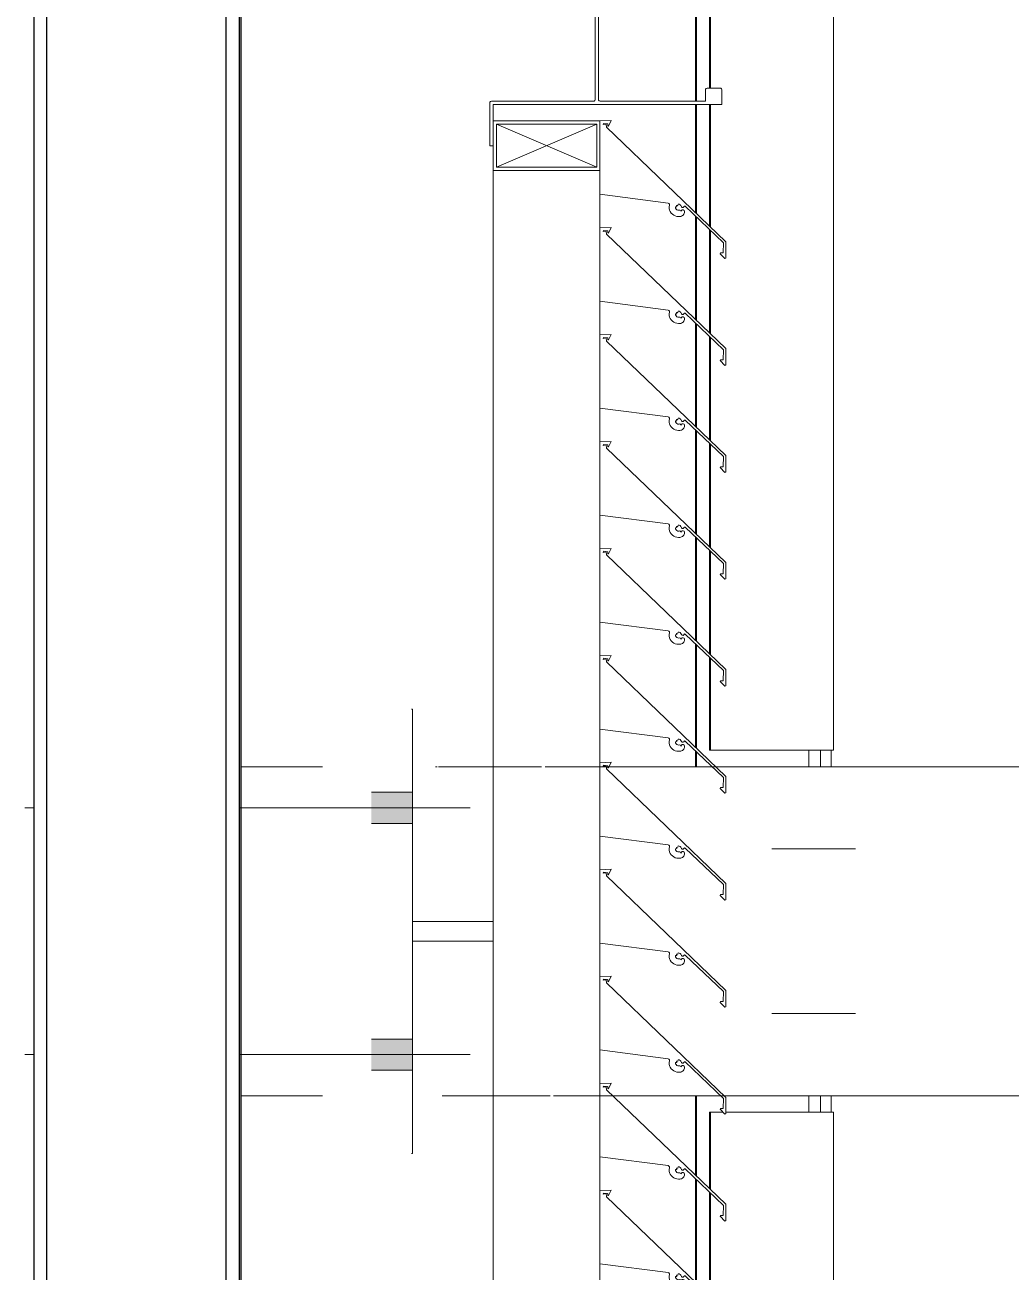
# Model space of a CAD drawing. Header units: millimetres. Extents: x -220592 to 404889, y -217665 to 38245.
# Drawn here: x 36468 to 37068, y -38379 to -37621 of the extents above; entities that cross this region are included whole.
import ezdxf

# ---------------------------------------------------------------- set-up
doc = ezdxf.new("R2010")
doc.units = ezdxf.units.MM
doc.set_wipeout_variables(frame=1)
doc.linetypes.add('XKITLINE00', pattern=[0])
doc.linetypes.add('XKITLINE02', pattern=[4, 2, -2])
for name, color, linetype in [('000 - 0_HIDE_OBJ_FRAMING_DEF_SUB_1', 7, 'Continuous'), ('000 - STRUCTURE_STEEL_FRAMING_SUB_COLOR_1', 7, 'Continuous'), ('000 - STRUCTURE_STEEL_FRAMING_SUB_COLOR_2', 7, 'Continuous'), ('000 - STRUCTURE_STEEL_FRAMING_WIPEOUT_', 7, 'Continuous')]:
    doc.layers.add(name, color=color, linetype=linetype)
doc.layers.add('Bolt', color=7, linetype='Continuous', lineweight=0)
doc.layers.add('Part', color=7, linetype='Continuous', lineweight=0)

# ---------------------------------------------------------------- blocks, each defined once
blk = doc.blocks.new('*A14473')
at = {"layer": 'Part', "color": 7, "linetype": 'XKITLINE00', "lineweight": 0}
for p, q in [((-82.317761, 139.40603), (-82.337761, 139.406027)), ((-82.337761, 139.406027), (-82.337716, 139.146027)), ((-82.317717, 139.15603), (-82.317761, 139.40603)), ((-80.927717, 139.156273), (-82.317717, 139.15603)), ((-80.928462, 139.062446), (-80.927717, 139.156273)), ((-82.337716, 139.146027), (-82.336029, 139.140471)), ((-82.336029, 139.140471), (-82.331541, 139.136789)), ((-82.331541, 139.136789), (-81.707714, 139.136137)), ((-81.707714, 139.136137), (-81.702158, 139.134452)), ((-81.702158, 139.134452), (-81.698474, 139.129965)), ((-81.698474, 139.129965), (-81.697712, 139.126138)), ((-81.697548, 138.186138), (-81.697712, 139.126138)), ((-81.677712, 139.126142), (-81.676028, 139.131698)), ((-81.676786, 138.182315), (-81.677712, 139.126142)), ((-81.676028, 139.131698), (-81.671541, 139.135382)), ((-81.671541, 139.135382), (-81.027714, 139.136255)), ((-81.027714, 139.136255), (-81.027702, 139.066255)), ((-81.027702, 139.066255), (-81.026015, 139.0607)), ((-81.026015, 139.0607), (-81.021527, 139.057018)), ((-81.021527, 139.057018), (-80.9377, 139.056271)), ((-80.9377, 139.056271), (-80.932145, 139.057957)), ((-80.932145, 139.057957), (-80.928462, 139.062446)), ((-81.026798, 138.250082), (-81.027546, 138.176255)), ((-81.023116, 138.254571), (-81.026798, 138.250082)), ((-81.01756, 138.256257), (-81.023116, 138.254571)), ((-80.933733, 138.25551), (-81.01756, 138.256257)), ((-80.929245, 138.251828), (-80.933733, 138.25551)), ((-80.927559, 138.246273), (-80.929245, 138.251828)), ((-80.927543, 138.156273), (-80.927559, 138.246273)), ((-82.336784, 138.169854), (-82.337499, 137.906027)), ((-82.333102, 138.174342), (-82.336784, 138.169854)), ((-82.327546, 138.176028), (-82.333102, 138.174342)), ((-81.70372, 138.176899), (-82.327546, 138.176028)), ((-81.699232, 138.180582), (-81.70372, 138.176899)), ((-81.697548, 138.186138), (-81.699232, 138.180582)), ((-81.673102, 138.177828), (-81.676786, 138.182315)), ((-81.667546, 138.176144), (-81.673102, 138.177828)), ((-81.027546, 138.176255), (-81.667546, 138.176144)), ((-82.317543, 138.15603), (-80.927543, 138.156273)), ((-82.317499, 137.90603), (-82.317543, 138.15603)), ((-82.337499, 137.906027), (-82.317499, 137.90603))]:
    blk.add_line(p, q, dxfattribs=at)
blk = doc.blocks.new('*A14476')
at = {"layer": 'Part', "color": 7, "linetype": 'XKITLINE00', "lineweight": 0}
for p, q in [((-82.318045, 124.556249), (-82.318045, 137.756135)), ((-81.668045, 137.406131), (-81.668045, 137.610427)), ((-81.668045, 136.756131), (-81.668045, 136.960427)), ((-81.668045, 136.106131), (-81.668045, 136.310427)), ((-81.668045, 135.456131), (-81.668045, 135.660427)), ((-81.668045, 134.806131), (-81.668045, 135.010427)), ((-81.668045, 134.156131), (-81.668045, 134.360427)), ((-81.668045, 133.506131), (-81.668045, 133.710427)), ((-81.668045, 132.856131), (-81.668045, 133.060427)), ((-81.668045, 132.206131), (-81.668045, 132.410427)), ((-81.668045, 131.556131), (-81.668045, 131.760427)), ((-81.668045, 130.906131), (-81.668045, 131.110427))]:
    blk.add_line(p, q, dxfattribs=at)
blk = doc.blocks.new('*A14477')
at = {"layer": 'Part', "color": 7, "linetype": 'XKITLINE00', "lineweight": 0}
for p, q in [((-81.087973, 131.649842), (-81.087973, 132.132111)), ((-81.081868, 131.64398), (-81.081868, 132.132111)), ((-80.398146, 132.032111), (-80.398146, 132.132111)), ((-80.32794, 132.032111), (-80.32794, 132.132111)), ((-80.263061, 132.032111), (-80.263061, 132.132111)), ((-81.002505, 131.567777), (-81.002505, 132.032111)), ((-80.9964, 132.032111), (-81.002505, 132.032111)), ((-80.9964, 131.561916), (-80.9964, 132.032111)), ((-80.9964, 132.032111), (-80.91965, 132.032111)), ((-80.903826, 132.032111), (-80.247799, 132.032111)), ((-80.247799, 119.232111), (-80.247799, 132.032111)), ((-81.087973, 130.999842), (-81.087973, 131.628735)), ((-81.081868, 130.99398), (-81.081868, 131.622884)), ((-81.002505, 130.917777), (-81.002505, 131.546823)), ((-80.9964, 130.911916), (-80.9964, 131.540973))]:
    blk.add_line(p, q, dxfattribs=at)
blk = doc.blocks.new('*A14482')
at = {"layer": 'Part', "color": 7, "linetype": 'XKITLINE00', "lineweight": 0}
for p, q in [((-82.807633, 134.482071), (-82.813213, 134.482071)), ((-82.807633, 131.782071), (-82.807633, 134.482071)), ((-82.813213, 131.782071), (-82.807633, 131.782071))]:
    blk.add_line(p, q, dxfattribs=at)
blk = doc.blocks.new('*A14483')
at = {"layer": 'Part', "color": 7, "linetype": 'XKITLINE00', "lineweight": 0}
for p, q in [((-82.807633, 133.192111), (-82.318045, 133.192111)), ((-82.807633, 133.072111), (-82.318045, 133.072111))]:
    blk.add_line(p, q, dxfattribs=at)
blk = doc.blocks.new('*A14484')
at = {"layer": 'Bolt', "color": 7, "linetype": 'XKITLINE02', "lineweight": 0}
for p, q in [((-80.146082, 132.632098), (-80.624399, 132.632098)), ((-80.115732, 132.632098), (-80.594049, 132.632098))]:
    blk.add_line(p, q, dxfattribs=at)
blk = doc.blocks.new('*A14485')
at = {"layer": 'Bolt', "color": 7, "linetype": 'XKITLINE02', "lineweight": 0}
for p, q in [((-80.146082, 133.632111), (-80.624399, 133.632111)), ((-80.115732, 133.632111), (-80.594049, 133.632111))]:
    blk.add_line(p, q, dxfattribs=at)
blk = doc.blocks.new('*A14486')
at = {"layer": 'Bolt'}
for points in [[(-84.9976, 133.7871), (-85.0576, 133.7871), (-85.0576, 133.9771), (-84.9976, 133.9771)], [(-84.9976, 133.7871), (-85.0576, 133.7871), (-85.0576, 133.9771), (-84.9976, 133.9771)], [(-82.8076, 133.7871), (-83.0576, 133.7871), (-83.0576, 133.9771), (-82.8076, 133.9771)], [(-82.8076, 133.7871), (-83.0576, 133.7871), (-83.0576, 133.9771), (-82.8076, 133.9771)], [(-84.9976, 132.2871), (-85.0576, 132.2871), (-85.0576, 132.4771), (-84.9976, 132.4771)], [(-84.9976, 132.2871), (-85.0576, 132.2871), (-85.0576, 132.4771), (-84.9976, 132.4771)], [(-82.8076, 132.2871), (-83.0576, 132.2871), (-83.0576, 132.4771), (-82.8076, 132.4771)], [(-82.8076, 132.2871), (-83.0576, 132.2871), (-83.0576, 132.4771), (-82.8076, 132.4771)]]:
    blk.add_hatch(color=7, dxfattribs=at).paths.add_polyline_path(points, flags=17)
at = {"layer": 'Bolt', "color": 7, "linetype": 'XKITLINE00', "lineweight": 0}
for p, q in [((-85.0576, 133.9771), (-84.9976, 133.9771)), ((-85.0576, 133.9771), (-84.9976, 133.9771)), ((-83.0576, 133.9771), (-82.8076, 133.9771)), ((-83.0576, 133.9771), (-82.8076, 133.9771)), ((-85.1632, 133.8821), (-82.4576, 133.8821)), ((-85.1632, 133.8821), (-82.4576, 133.8821)), ((-85.0576, 133.7871), (-84.9976, 133.7871)), ((-85.0576, 133.7871), (-84.9976, 133.7871)), ((-83.0576, 133.7871), (-82.8076, 133.7871)), ((-83.0576, 133.7871), (-82.8076, 133.7871)), ((-85.0576, 132.4771), (-84.9976, 132.4771)), ((-85.0576, 132.4771), (-84.9976, 132.4771)), ((-83.0576, 132.4771), (-82.8076, 132.4771)), ((-83.0576, 132.4771), (-82.8076, 132.4771)), ((-85.1632, 132.3821), (-82.4576, 132.3821)), ((-85.1632, 132.3821), (-82.4576, 132.3821)), ((-85.0576, 132.2871), (-84.9976, 132.2871)), ((-85.0576, 132.2871), (-84.9976, 132.2871)), ((-83.0576, 132.2871), (-82.8076, 132.2871)), ((-83.0576, 132.2871), (-82.8076, 132.2871))]:
    blk.add_line(p, q, dxfattribs=at)
blk = doc.blocks.new('*A14507')
at = {"layer": 'Part', "color": 7, "linetype": 'XKITLINE00', "lineweight": 0}
for p, q in [((-80.247799, 134.232111), (-80.247799, 147.032111)), ((-81.087973, 138.176245), (-81.087973, 139.136174)), ((-81.081868, 138.176246), (-81.081868, 139.136182)), ((-81.002505, 138.256123), (-81.002505, 139.056848)), ((-80.9964, 138.256069), (-80.9964, 139.056794)), ((-81.087973, 137.499842), (-81.087973, 138.156245)), ((-81.081868, 137.49398), (-81.081868, 138.156246)), ((-81.002505, 137.417777), (-81.002505, 138.15626)), ((-80.9964, 137.411916), (-80.9964, 138.156261)), ((-81.087973, 136.849842), (-81.087973, 137.478735)), ((-81.081868, 136.84398), (-81.081868, 137.472884)), ((-81.002505, 136.767777), (-81.002505, 137.396823)), ((-80.9964, 136.761916), (-80.9964, 137.390973)), ((-81.087973, 136.199842), (-81.087973, 136.828735)), ((-81.081868, 136.19398), (-81.081868, 136.822884)), ((-81.002505, 136.117777), (-81.002505, 136.746823)), ((-80.9964, 136.111916), (-80.9964, 136.740973)), ((-81.087973, 135.549842), (-81.087973, 136.178735)), ((-81.081868, 135.54398), (-81.081868, 136.172884)), ((-81.002505, 135.467777), (-81.002505, 136.096823)), ((-80.9964, 135.461916), (-80.9964, 136.090973)), ((-81.087973, 134.899842), (-81.087973, 135.528735)), ((-81.081868, 134.89398), (-81.081868, 135.522884)), ((-81.002505, 134.817777), (-81.002505, 135.446823)), ((-80.9964, 134.811916), (-80.9964, 135.440973)), ((-81.087973, 134.249842), (-81.087973, 134.878735)), ((-81.081868, 134.24398), (-81.081868, 134.872884)), ((-81.002505, 134.232111), (-81.002505, 134.796823)), ((-80.9964, 134.232111), (-80.9964, 134.790973)), ((-81.087973, 134.132111), (-81.087973, 134.228735)), ((-81.002505, 134.232111), (-80.9964, 134.232111)), ((-80.9964, 134.232111), (-80.247799, 134.232111)), ((-80.398146, 134.132111), (-80.398146, 134.232111)), ((-80.32794, 134.132111), (-80.32794, 134.232111)), ((-80.263061, 134.132111), (-80.263061, 134.232111)), ((-81.081868, 134.132111), (-81.081868, 134.222884))]:
    blk.add_line(p, q, dxfattribs=at)
blk = doc.blocks.new('*A14554')
at = {"layer": 'Part', "color": 7, "linetype": 'XKITLINE00', "lineweight": 0}
for p, q in [((-81.668236, 132.856123), (-81.668243, 132.410453)), ((-81.60055, 132.858745), (-81.668236, 132.856123)), ((-81.648356, 132.834428), (-81.64632, 132.841001)), ((-81.63134, 132.837332), (-81.648356, 132.834428)), ((-81.64632, 132.841001), (-81.621337, 132.837861)), ((-81.628443, 132.818789), (-81.63134, 132.837332)), ((-80.903321, 132.122543), (-81.628443, 132.818789)), ((-81.621337, 132.837861), (-81.621208, 132.82567)), ((-81.621208, 132.82567), (-81.616085, 132.825258)), ((-81.616085, 132.825258), (-81.60055, 132.858745)), ((-81.668243, 132.410453), (-81.254237, 132.357423)), ((-81.254237, 132.357423), (-81.249162, 132.355233)), ((-81.249162, 132.355233), (-81.246025, 132.350681)), ((-81.245786, 132.345159), (-81.247272, 132.335025)), ((-81.247272, 132.335025), (-81.246897, 132.324789)), ((-81.246025, 132.350681), (-81.245786, 132.345159)), ((-81.209279, 132.333625), (-81.201573, 132.334731)), ((-81.20871, 132.327141), (-81.209279, 132.333625)), ((-81.202743, 132.341791), (-81.195578, 132.342735)), ((-81.201573, 132.334731), (-81.202743, 132.341791)), ((-81.195578, 132.342735), (-81.193256, 132.350125)), ((-81.193256, 132.350125), (-81.186584, 132.349703)), ((-81.186584, 132.349703), (-81.180508, 132.346913)), ((-81.180508, 132.346913), (-81.175841, 132.342126)), ((-81.175841, 132.342126), (-81.172727, 132.334553)), ((-81.172727, 132.334553), (-81.168544, 132.330396)), ((-81.168544, 132.330396), (-81.16265, 132.33019)), ((-81.16265, 132.33019), (-81.158186, 132.334044)), ((-81.158186, 132.334044), (-81.154531, 132.338671)), ((-81.154531, 132.338671), (-81.149372, 132.337579)), ((-81.149372, 132.337579), (-80.918356, 132.116176)), ((-81.246897, 132.324789), (-81.244674, 132.31479)), ((-81.244674, 132.31479), (-81.240676, 132.30536)), ((-81.240676, 132.30536), (-81.235036, 132.29681)), ((-81.235036, 132.29681), (-81.22794, 132.289423)), ((-81.22794, 132.289423), (-81.219624, 132.283445)), ((-81.219624, 132.283445), (-81.210361, 132.279072)), ((-81.210361, 132.279072), (-81.20046, 132.276449)), ((-81.205908, 132.321267), (-81.20871, 132.327141)), ((-81.201226, 132.316745), (-81.205908, 132.321267)), ((-81.195258, 132.314147), (-81.201226, 132.316745)), ((-81.20046, 132.276449), (-81.190247, 132.275664)), ((-81.188758, 132.313803), (-81.195258, 132.314147)), ((-81.190247, 132.275664), (-81.183448, 132.275762)), ((-81.18284, 132.314708), (-81.188758, 132.313803)), ((-81.183448, 132.275762), (-81.17772, 132.276398)), ((-81.178029, 132.312301), (-81.18284, 132.314708)), ((-81.175999, 132.30732), (-81.178029, 132.312301)), ((-81.17772, 132.276398), (-81.172219, 132.278117)), ((-81.173057, 132.312792), (-81.175999, 132.30732)), ((-81.1679, 132.31601), (-81.173057, 132.312792)), ((-81.172219, 132.278117), (-81.167149, 132.280857)), ((-81.161823, 132.315998), (-81.1679, 132.31601)), ((-81.167149, 132.280857), (-81.162695, 132.284515)), ((-81.162695, 132.284515), (-81.159024, 132.288958)), ((-81.156679, 132.312761), (-81.161823, 132.315998)), ((-81.159024, 132.288958), (-81.15627, 132.294021)), ((-81.154039, 132.307287), (-81.156679, 132.312761)), ((-81.15627, 132.294021), (-81.154535, 132.299517)), ((-81.154535, 132.299517), (-81.154039, 132.307287)), ((-80.918356, 132.116176), (-80.918699, 132.05483)), ((-80.903874, 132.023392), (-80.903321, 132.122543)), ((-80.936119, 132.054733), (-80.937204, 132.049812)), ((-80.937204, 132.049812), (-80.908555, 132.020923)), ((-80.918699, 132.05483), (-80.936119, 132.054733)), ((-80.908555, 132.020923), (-80.903874, 132.023392))]:
    blk.add_line(p, q, dxfattribs=at)
blk = doc.blocks.new('*A14555')
at = {"layer": 'Part', "color": 7, "linetype": 'XKITLINE00', "lineweight": 0}
for p, q in [((-81.668236, 132.206123), (-81.668243, 131.760453)), ((-81.60055, 132.208745), (-81.668236, 132.206123)), ((-81.648356, 132.184428), (-81.64632, 132.191001)), ((-81.63134, 132.187332), (-81.648356, 132.184428)), ((-81.64632, 132.191001), (-81.621337, 132.187861)), ((-81.628443, 132.168789), (-81.63134, 132.187332)), ((-81.621337, 132.187861), (-81.621208, 132.17567)), ((-81.616085, 132.175258), (-81.60055, 132.208745)), ((-80.903321, 131.472543), (-81.628443, 132.168789)), ((-81.621208, 132.17567), (-81.616085, 132.175258)), ((-81.668243, 131.760453), (-81.254237, 131.707423)), ((-81.254237, 131.707423), (-81.249162, 131.705233)), ((-81.249162, 131.705233), (-81.246025, 131.700681)), ((-81.245786, 131.695159), (-81.247272, 131.685025)), ((-81.247272, 131.685025), (-81.246897, 131.674789)), ((-81.246897, 131.674789), (-81.244674, 131.66479)), ((-81.246025, 131.700681), (-81.245786, 131.695159)), ((-81.244674, 131.66479), (-81.240676, 131.65536)), ((-81.240676, 131.65536), (-81.235036, 131.64681)), ((-81.209279, 131.683625), (-81.201573, 131.684731)), ((-81.20871, 131.677141), (-81.209279, 131.683625)), ((-81.205908, 131.671267), (-81.20871, 131.677141)), ((-81.201226, 131.666745), (-81.205908, 131.671267)), ((-81.202743, 131.691791), (-81.195578, 131.692735)), ((-81.201573, 131.684731), (-81.202743, 131.691791)), ((-81.195258, 131.664147), (-81.201226, 131.666745)), ((-81.195578, 131.692735), (-81.193256, 131.700125)), ((-81.188758, 131.663803), (-81.195258, 131.664147)), ((-81.193256, 131.700125), (-81.186584, 131.699703)), ((-81.18284, 131.664708), (-81.188758, 131.663803)), ((-81.186584, 131.699703), (-81.180508, 131.696913)), ((-81.178029, 131.662301), (-81.18284, 131.664708)), ((-81.180508, 131.696913), (-81.175841, 131.692126)), ((-81.175999, 131.65732), (-81.178029, 131.662301)), ((-81.173057, 131.662792), (-81.175999, 131.65732)), ((-81.175841, 131.692126), (-81.172727, 131.684553)), ((-81.1679, 131.66601), (-81.173057, 131.662792)), ((-81.172727, 131.684553), (-81.168544, 131.680396)), ((-81.168544, 131.680396), (-81.16265, 131.68019)), ((-81.161823, 131.665998), (-81.1679, 131.66601)), ((-81.16265, 131.68019), (-81.158186, 131.684044)), ((-81.156679, 131.662761), (-81.161823, 131.665998)), ((-81.158186, 131.684044), (-81.154531, 131.688671)), ((-81.154039, 131.657287), (-81.156679, 131.662761)), ((-81.15627, 131.644021), (-81.154535, 131.649517)), ((-81.154535, 131.649517), (-81.154039, 131.657287)), ((-81.154531, 131.688671), (-81.149372, 131.687579)), ((-81.149372, 131.687579), (-80.918356, 131.466176)), ((-81.235036, 131.64681), (-81.22794, 131.639423)), ((-81.22794, 131.639423), (-81.219624, 131.633445)), ((-81.219624, 131.633445), (-81.210361, 131.629072)), ((-81.210361, 131.629072), (-81.20046, 131.626449)), ((-81.20046, 131.626449), (-81.190247, 131.625664)), ((-81.190247, 131.625664), (-81.183448, 131.625762)), ((-81.183448, 131.625762), (-81.17772, 131.626398)), ((-81.17772, 131.626398), (-81.172219, 131.628117)), ((-81.172219, 131.628117), (-81.167149, 131.630857)), ((-81.167149, 131.630857), (-81.162695, 131.634515)), ((-81.162695, 131.634515), (-81.159024, 131.638958)), ((-81.159024, 131.638958), (-81.15627, 131.644021)), ((-80.918356, 131.466176), (-80.918699, 131.40483)), ((-80.903874, 131.373392), (-80.903321, 131.472543)), ((-80.936119, 131.404733), (-80.937204, 131.399812)), ((-80.937204, 131.399812), (-80.908555, 131.370923)), ((-80.918699, 131.40483), (-80.936119, 131.404733)), ((-80.908555, 131.370923), (-80.903874, 131.373392))]:
    blk.add_line(p, q, dxfattribs=at)
blk = doc.blocks.new('*A14556')
at = {"layer": 'Part', "color": 7, "linetype": 'XKITLINE00', "lineweight": 0}
for p, q in [((-81.668236, 131.556123), (-81.668243, 131.110453)), ((-81.60055, 131.558745), (-81.668236, 131.556123)), ((-81.648356, 131.534428), (-81.64632, 131.541001)), ((-81.63134, 131.537332), (-81.648356, 131.534428)), ((-81.64632, 131.541001), (-81.621337, 131.537861)), ((-81.628443, 131.518789), (-81.63134, 131.537332)), ((-80.903321, 130.822543), (-81.628443, 131.518789)), ((-81.621337, 131.537861), (-81.621208, 131.52567)), ((-81.621208, 131.52567), (-81.616085, 131.525258)), ((-81.616085, 131.525258), (-81.60055, 131.558745)), ((-81.668243, 131.110453), (-81.254237, 131.057423)), ((-81.254237, 131.057423), (-81.249162, 131.055233)), ((-81.249162, 131.055233), (-81.246025, 131.050681)), ((-81.245786, 131.045159), (-81.247272, 131.035025)), ((-81.246025, 131.050681), (-81.245786, 131.045159)), ((-81.202743, 131.041791), (-81.195578, 131.042735)), ((-81.201573, 131.034731), (-81.202743, 131.041791)), ((-81.195578, 131.042735), (-81.193256, 131.050125)), ((-81.193256, 131.050125), (-81.186584, 131.049703)), ((-81.186584, 131.049703), (-81.180508, 131.046913)), ((-81.180508, 131.046913), (-81.175841, 131.042126)), ((-81.175841, 131.042126), (-81.172727, 131.034553)), ((-81.247272, 131.035025), (-81.246897, 131.024789)), ((-81.246897, 131.024789), (-81.244674, 131.01479)), ((-81.244674, 131.01479), (-81.240676, 131.00536)), ((-81.240676, 131.00536), (-81.235036, 130.99681)), ((-81.235036, 130.99681), (-81.22794, 130.989423)), ((-81.22794, 130.989423), (-81.219624, 130.983445)), ((-81.219624, 130.983445), (-81.210361, 130.979072)), ((-81.210361, 130.979072), (-81.20046, 130.976449)), ((-81.209279, 131.033625), (-81.201573, 131.034731)), ((-81.20871, 131.027141), (-81.209279, 131.033625)), ((-81.205908, 131.021267), (-81.20871, 131.027141)), ((-81.201226, 131.016745), (-81.205908, 131.021267)), ((-81.195258, 131.014147), (-81.201226, 131.016745)), ((-81.20046, 130.976449), (-81.190247, 130.975664)), ((-81.188758, 131.013803), (-81.195258, 131.014147)), ((-81.190247, 130.975664), (-81.183448, 130.975762)), ((-81.18284, 131.014708), (-81.188758, 131.013803)), ((-81.183448, 130.975762), (-81.17772, 130.976398)), ((-81.178029, 131.012301), (-81.18284, 131.014708)), ((-81.175999, 131.00732), (-81.178029, 131.012301)), ((-81.17772, 130.976398), (-81.172219, 130.978117)), ((-81.173057, 131.012792), (-81.175999, 131.00732)), ((-81.1679, 131.01601), (-81.173057, 131.012792)), ((-81.172727, 131.034553), (-81.168544, 131.030396)), ((-81.172219, 130.978117), (-81.167149, 130.980857)), ((-81.168544, 131.030396), (-81.16265, 131.03019)), ((-81.161823, 131.015998), (-81.1679, 131.01601)), ((-81.167149, 130.980857), (-81.162695, 130.984515)), ((-81.162695, 130.984515), (-81.159024, 130.988958)), ((-81.16265, 131.03019), (-81.158186, 131.034044)), ((-81.156679, 131.012761), (-81.161823, 131.015998)), ((-81.159024, 130.988958), (-81.15627, 130.994021)), ((-81.158186, 131.034044), (-81.154531, 131.038671)), ((-81.154039, 131.007287), (-81.156679, 131.012761)), ((-81.15627, 130.994021), (-81.154535, 130.999517)), ((-81.154535, 130.999517), (-81.154039, 131.007287)), ((-81.154531, 131.038671), (-81.149372, 131.037579)), ((-81.149372, 131.037579), (-80.918356, 130.816176)), ((-80.918356, 130.816176), (-80.918699, 130.75483)), ((-80.903874, 130.723392), (-80.903321, 130.822543)), ((-80.936119, 130.754733), (-80.937204, 130.749812)), ((-80.937204, 130.749812), (-80.908555, 130.720923)), ((-80.918699, 130.75483), (-80.936119, 130.754733)), ((-80.908555, 130.720923), (-80.903874, 130.723392))]:
    blk.add_line(p, q, dxfattribs=at)
blk = doc.blocks.new('*A14566')
at = {"layer": 'Part', "color": 7, "linetype": 'XKITLINE00', "lineweight": 0}
for p, q in [((-81.668236, 133.506123), (-81.668243, 133.060453)), ((-81.60055, 133.508745), (-81.668236, 133.506123)), ((-81.648356, 133.484428), (-81.64632, 133.491001)), ((-81.63134, 133.487332), (-81.648356, 133.484428)), ((-81.64632, 133.491001), (-81.621337, 133.487861)), ((-81.628443, 133.468789), (-81.63134, 133.487332)), ((-80.903321, 132.772543), (-81.628443, 133.468789)), ((-81.621337, 133.487861), (-81.621208, 133.47567)), ((-81.621208, 133.47567), (-81.616085, 133.475258)), ((-81.616085, 133.475258), (-81.60055, 133.508745)), ((-81.668243, 133.060453), (-81.254237, 133.007423)), ((-81.254237, 133.007423), (-81.249162, 133.005233)), ((-81.249162, 133.005233), (-81.246025, 133.000681)), ((-81.245786, 132.995159), (-81.247272, 132.985025)), ((-81.247272, 132.985025), (-81.246897, 132.974789)), ((-81.246897, 132.974789), (-81.244674, 132.96479)), ((-81.246025, 133.000681), (-81.245786, 132.995159)), ((-81.244674, 132.96479), (-81.240676, 132.95536)), ((-81.240676, 132.95536), (-81.235036, 132.94681)), ((-81.235036, 132.94681), (-81.22794, 132.939423)), ((-81.22794, 132.939423), (-81.219624, 132.933445)), ((-81.209279, 132.983625), (-81.201573, 132.984731)), ((-81.20871, 132.977141), (-81.209279, 132.983625)), ((-81.205908, 132.971267), (-81.20871, 132.977141)), ((-81.201226, 132.966745), (-81.205908, 132.971267)), ((-81.202743, 132.991791), (-81.195578, 132.992735)), ((-81.201573, 132.984731), (-81.202743, 132.991791)), ((-81.195258, 132.964147), (-81.201226, 132.966745)), ((-81.195578, 132.992735), (-81.193256, 133.000125)), ((-81.188758, 132.963803), (-81.195258, 132.964147)), ((-81.193256, 133.000125), (-81.186584, 132.999703)), ((-81.18284, 132.964708), (-81.188758, 132.963803)), ((-81.186584, 132.999703), (-81.180508, 132.996913)), ((-81.178029, 132.962301), (-81.18284, 132.964708)), ((-81.180508, 132.996913), (-81.175841, 132.992126)), ((-81.175999, 132.95732), (-81.178029, 132.962301)), ((-81.173057, 132.962792), (-81.175999, 132.95732)), ((-81.175841, 132.992126), (-81.172727, 132.984553)), ((-81.1679, 132.96601), (-81.173057, 132.962792)), ((-81.172727, 132.984553), (-81.168544, 132.980396)), ((-81.168544, 132.980396), (-81.16265, 132.98019)), ((-81.161823, 132.965998), (-81.1679, 132.96601)), ((-81.162695, 132.934515), (-81.159024, 132.938958)), ((-81.16265, 132.98019), (-81.158186, 132.984044)), ((-81.156679, 132.962761), (-81.161823, 132.965998)), ((-81.159024, 132.938958), (-81.15627, 132.944021)), ((-81.158186, 132.984044), (-81.154531, 132.988671)), ((-81.154039, 132.957287), (-81.156679, 132.962761)), ((-81.15627, 132.944021), (-81.154535, 132.949517)), ((-81.154535, 132.949517), (-81.154039, 132.957287)), ((-81.154531, 132.988671), (-81.149372, 132.987579)), ((-81.149372, 132.987579), (-80.918356, 132.766176)), ((-81.219624, 132.933445), (-81.210361, 132.929072)), ((-81.210361, 132.929072), (-81.20046, 132.926449)), ((-81.20046, 132.926449), (-81.190247, 132.925664)), ((-81.190247, 132.925664), (-81.183448, 132.925762)), ((-81.183448, 132.925762), (-81.17772, 132.926398)), ((-81.17772, 132.926398), (-81.172219, 132.928117)), ((-81.172219, 132.928117), (-81.167149, 132.930857)), ((-81.167149, 132.930857), (-81.162695, 132.934515)), ((-80.918356, 132.766176), (-80.918699, 132.70483)), ((-80.903874, 132.673392), (-80.903321, 132.772543)), ((-80.936119, 132.704733), (-80.937204, 132.699812)), ((-80.937204, 132.699812), (-80.908555, 132.670923)), ((-80.918699, 132.70483), (-80.936119, 132.704733)), ((-80.908555, 132.670923), (-80.903874, 132.673392))]:
    blk.add_line(p, q, dxfattribs=at)
blk = doc.blocks.new('*A14567')
at = {"layer": 'Part', "color": 7, "linetype": 'XKITLINE00', "lineweight": 0}
for p, q in [((-81.668236, 134.156123), (-81.668243, 133.710453)), ((-81.60055, 134.158745), (-81.668236, 134.156123)), ((-81.616085, 134.125258), (-81.60055, 134.158745)), ((-81.648356, 134.134428), (-81.64632, 134.141001)), ((-81.63134, 134.137332), (-81.648356, 134.134428)), ((-81.64632, 134.141001), (-81.621337, 134.137861)), ((-81.628443, 134.118789), (-81.63134, 134.137332)), ((-80.903321, 133.422543), (-81.628443, 134.118789)), ((-81.621337, 134.137861), (-81.621208, 134.12567)), ((-81.621208, 134.12567), (-81.616085, 134.125258)), ((-81.668243, 133.710453), (-81.254237, 133.657423)), ((-81.254237, 133.657423), (-81.249162, 133.655233)), ((-81.249162, 133.655233), (-81.246025, 133.650681)), ((-81.245786, 133.645159), (-81.247272, 133.635025)), ((-81.247272, 133.635025), (-81.246897, 133.624789)), ((-81.246897, 133.624789), (-81.244674, 133.61479)), ((-81.246025, 133.650681), (-81.245786, 133.645159)), ((-81.209279, 133.633625), (-81.201573, 133.634731)), ((-81.20871, 133.627141), (-81.209279, 133.633625)), ((-81.205908, 133.621267), (-81.20871, 133.627141)), ((-81.201226, 133.616745), (-81.205908, 133.621267)), ((-81.202743, 133.641791), (-81.195578, 133.642735)), ((-81.201573, 133.634731), (-81.202743, 133.641791)), ((-81.195578, 133.642735), (-81.193256, 133.650125)), ((-81.193256, 133.650125), (-81.186584, 133.649703)), ((-81.186584, 133.649703), (-81.180508, 133.646913)), ((-81.180508, 133.646913), (-81.175841, 133.642126)), ((-81.175841, 133.642126), (-81.172727, 133.634553)), ((-81.172727, 133.634553), (-81.168544, 133.630396)), ((-81.168544, 133.630396), (-81.16265, 133.63019)), ((-81.16265, 133.63019), (-81.158186, 133.634044)), ((-81.158186, 133.634044), (-81.154531, 133.638671)), ((-81.154531, 133.638671), (-81.149372, 133.637579)), ((-81.149372, 133.637579), (-80.918356, 133.416176)), ((-81.244674, 133.61479), (-81.240676, 133.60536)), ((-81.240676, 133.60536), (-81.235036, 133.59681)), ((-81.235036, 133.59681), (-81.22794, 133.589423)), ((-81.22794, 133.589423), (-81.219624, 133.583445)), ((-81.219624, 133.583445), (-81.210361, 133.579072)), ((-81.210361, 133.579072), (-81.20046, 133.576449)), ((-81.195258, 133.614147), (-81.201226, 133.616745)), ((-81.20046, 133.576449), (-81.190247, 133.575664)), ((-81.188758, 133.613803), (-81.195258, 133.614147)), ((-81.190247, 133.575664), (-81.183448, 133.575762)), ((-81.18284, 133.614708), (-81.188758, 133.613803)), ((-81.183448, 133.575762), (-81.17772, 133.576398)), ((-81.178029, 133.612301), (-81.18284, 133.614708)), ((-81.175999, 133.60732), (-81.178029, 133.612301)), ((-81.17772, 133.576398), (-81.172219, 133.578117)), ((-81.173057, 133.612792), (-81.175999, 133.60732)), ((-81.1679, 133.61601), (-81.173057, 133.612792)), ((-81.172219, 133.578117), (-81.167149, 133.580857)), ((-81.161823, 133.615998), (-81.1679, 133.61601)), ((-81.167149, 133.580857), (-81.162695, 133.584515)), ((-81.162695, 133.584515), (-81.159024, 133.588958)), ((-81.156679, 133.612761), (-81.161823, 133.615998)), ((-81.159024, 133.588958), (-81.15627, 133.594021)), ((-81.154039, 133.607287), (-81.156679, 133.612761)), ((-81.15627, 133.594021), (-81.154535, 133.599517)), ((-81.154535, 133.599517), (-81.154039, 133.607287)), ((-80.918356, 133.416176), (-80.918699, 133.35483)), ((-80.903874, 133.323392), (-80.903321, 133.422543)), ((-80.936119, 133.354733), (-80.937204, 133.349812)), ((-80.937204, 133.349812), (-80.908555, 133.320923)), ((-80.918699, 133.35483), (-80.936119, 133.354733)), ((-80.908555, 133.320923), (-80.903874, 133.323392))]:
    blk.add_line(p, q, dxfattribs=at)
blk = doc.blocks.new('*A14568')
at = {"layer": 'Part', "color": 7, "linetype": 'XKITLINE00', "lineweight": 0}
for p, q in [((-81.668236, 134.806123), (-81.668243, 134.360453)), ((-81.60055, 134.808745), (-81.668236, 134.806123)), ((-81.648356, 134.784428), (-81.64632, 134.791001)), ((-81.63134, 134.787332), (-81.648356, 134.784428)), ((-81.64632, 134.791001), (-81.621337, 134.787861)), ((-81.628443, 134.768789), (-81.63134, 134.787332)), ((-80.903321, 134.072543), (-81.628443, 134.768789)), ((-81.621337, 134.787861), (-81.621208, 134.77567)), ((-81.621208, 134.77567), (-81.616085, 134.775258)), ((-81.616085, 134.775258), (-81.60055, 134.808745)), ((-81.668243, 134.360453), (-81.254237, 134.307423)), ((-81.254237, 134.307423), (-81.249162, 134.305233)), ((-81.249162, 134.305233), (-81.246025, 134.300681)), ((-81.246025, 134.300681), (-81.245786, 134.295159)), ((-81.245786, 134.295159), (-81.247272, 134.285025)), ((-81.247272, 134.285025), (-81.246897, 134.274789)), ((-81.246897, 134.274789), (-81.244674, 134.26479)), ((-81.244674, 134.26479), (-81.240676, 134.25536)), ((-81.240676, 134.25536), (-81.235036, 134.24681)), ((-81.235036, 134.24681), (-81.22794, 134.239423)), ((-81.22794, 134.239423), (-81.219624, 134.233445)), ((-81.219624, 134.233445), (-81.210361, 134.229072)), ((-81.210361, 134.229072), (-81.20046, 134.226449)), ((-81.209279, 134.283625), (-81.201573, 134.284731)), ((-81.20871, 134.277141), (-81.209279, 134.283625)), ((-81.205908, 134.271267), (-81.20871, 134.277141)), ((-81.201226, 134.266745), (-81.205908, 134.271267)), ((-81.202743, 134.291791), (-81.195578, 134.292735)), ((-81.201573, 134.284731), (-81.202743, 134.291791)), ((-81.195258, 134.264147), (-81.201226, 134.266745)), ((-81.20046, 134.226449), (-81.190247, 134.225664)), ((-81.195578, 134.292735), (-81.193256, 134.300125)), ((-81.188758, 134.263803), (-81.195258, 134.264147)), ((-81.193256, 134.300125), (-81.186584, 134.299703)), ((-81.190247, 134.225664), (-81.183448, 134.225762)), ((-81.18284, 134.264708), (-81.188758, 134.263803)), ((-81.186584, 134.299703), (-81.180508, 134.296913)), ((-81.183448, 134.225762), (-81.17772, 134.226398)), ((-81.178029, 134.262301), (-81.18284, 134.264708)), ((-81.180508, 134.296913), (-81.175841, 134.292126)), ((-81.175999, 134.25732), (-81.178029, 134.262301)), ((-81.17772, 134.226398), (-81.172219, 134.228117)), ((-81.173057, 134.262792), (-81.175999, 134.25732)), ((-81.175841, 134.292126), (-81.172727, 134.284553)), ((-81.1679, 134.26601), (-81.173057, 134.262792)), ((-81.172727, 134.284553), (-81.168544, 134.280396)), ((-81.172219, 134.228117), (-81.167149, 134.230857)), ((-81.168544, 134.280396), (-81.16265, 134.28019)), ((-81.161823, 134.265998), (-81.1679, 134.26601)), ((-81.167149, 134.230857), (-81.162695, 134.234515)), ((-81.162695, 134.234515), (-81.159024, 134.238958)), ((-81.16265, 134.28019), (-81.158186, 134.284044)), ((-81.156679, 134.262761), (-81.161823, 134.265998)), ((-81.159024, 134.238958), (-81.15627, 134.244021)), ((-81.158186, 134.284044), (-81.154531, 134.288671)), ((-81.154039, 134.257287), (-81.156679, 134.262761)), ((-81.15627, 134.244021), (-81.154535, 134.249517)), ((-81.154535, 134.249517), (-81.154039, 134.257287)), ((-81.154531, 134.288671), (-81.149372, 134.287579)), ((-81.149372, 134.287579), (-80.918356, 134.066176)), ((-80.936119, 134.004733), (-80.937204, 133.999812)), ((-80.937204, 133.999812), (-80.908555, 133.970923)), ((-80.918699, 134.00483), (-80.936119, 134.004733)), ((-80.918356, 134.066176), (-80.918699, 134.00483)), ((-80.903874, 133.973392), (-80.903321, 134.072543)), ((-80.908555, 133.970923), (-80.903874, 133.973392))]:
    blk.add_line(p, q, dxfattribs=at)
blk = doc.blocks.new('*A14569')
at = {"layer": 'Part', "color": 7, "linetype": 'XKITLINE00', "lineweight": 0}
for p, q in [((-81.668236, 135.456123), (-81.668243, 135.010453)), ((-81.60055, 135.458745), (-81.668236, 135.456123)), ((-81.648356, 135.434428), (-81.64632, 135.441001)), ((-81.63134, 135.437332), (-81.648356, 135.434428)), ((-81.64632, 135.441001), (-81.621337, 135.437861)), ((-81.628443, 135.418789), (-81.63134, 135.437332)), ((-81.621337, 135.437861), (-81.621208, 135.42567)), ((-81.616085, 135.425258), (-81.60055, 135.458745)), ((-80.903321, 134.722543), (-81.628443, 135.418789)), ((-81.621208, 135.42567), (-81.616085, 135.425258)), ((-81.668243, 135.010453), (-81.254237, 134.957423)), ((-81.254237, 134.957423), (-81.249162, 134.955233)), ((-81.249162, 134.955233), (-81.246025, 134.950681)), ((-81.245786, 134.945159), (-81.247272, 134.935025)), ((-81.247272, 134.935025), (-81.246897, 134.924789)), ((-81.246897, 134.924789), (-81.244674, 134.91479)), ((-81.246025, 134.950681), (-81.245786, 134.945159)), ((-81.244674, 134.91479), (-81.240676, 134.90536)), ((-81.209279, 134.933625), (-81.201573, 134.934731)), ((-81.20871, 134.927141), (-81.209279, 134.933625)), ((-81.205908, 134.921267), (-81.20871, 134.927141)), ((-81.201226, 134.916745), (-81.205908, 134.921267)), ((-81.202743, 134.941791), (-81.195578, 134.942735)), ((-81.201573, 134.934731), (-81.202743, 134.941791)), ((-81.195258, 134.914147), (-81.201226, 134.916745)), ((-81.195578, 134.942735), (-81.193256, 134.950125)), ((-81.188758, 134.913803), (-81.195258, 134.914147)), ((-81.193256, 134.950125), (-81.186584, 134.949703)), ((-81.18284, 134.914708), (-81.188758, 134.913803)), ((-81.186584, 134.949703), (-81.180508, 134.946913)), ((-81.178029, 134.912301), (-81.18284, 134.914708)), ((-81.180508, 134.946913), (-81.175841, 134.942126)), ((-81.175999, 134.90732), (-81.178029, 134.912301)), ((-81.173057, 134.912792), (-81.175999, 134.90732)), ((-81.175841, 134.942126), (-81.172727, 134.934553)), ((-81.1679, 134.91601), (-81.173057, 134.912792)), ((-81.172727, 134.934553), (-81.168544, 134.930396)), ((-81.168544, 134.930396), (-81.16265, 134.93019)), ((-81.161823, 134.915998), (-81.1679, 134.91601)), ((-81.16265, 134.93019), (-81.158186, 134.934044)), ((-81.156679, 134.912761), (-81.161823, 134.915998)), ((-81.158186, 134.934044), (-81.154531, 134.938671)), ((-81.154039, 134.907287), (-81.156679, 134.912761)), ((-81.154535, 134.899517), (-81.154039, 134.907287)), ((-81.154531, 134.938671), (-81.149372, 134.937579)), ((-81.149372, 134.937579), (-80.918356, 134.716176)), ((-81.240676, 134.90536), (-81.235036, 134.89681)), ((-81.235036, 134.89681), (-81.22794, 134.889423)), ((-81.22794, 134.889423), (-81.219624, 134.883445)), ((-81.219624, 134.883445), (-81.210361, 134.879072)), ((-81.210361, 134.879072), (-81.20046, 134.876449)), ((-81.20046, 134.876449), (-81.190247, 134.875664)), ((-81.190247, 134.875664), (-81.183448, 134.875762)), ((-81.183448, 134.875762), (-81.17772, 134.876398)), ((-81.17772, 134.876398), (-81.172219, 134.878117)), ((-81.172219, 134.878117), (-81.167149, 134.880857)), ((-81.167149, 134.880857), (-81.162695, 134.884515)), ((-81.162695, 134.884515), (-81.159024, 134.888958)), ((-81.159024, 134.888958), (-81.15627, 134.894021)), ((-81.15627, 134.894021), (-81.154535, 134.899517)), ((-80.918356, 134.716176), (-80.918699, 134.65483)), ((-80.903874, 134.623392), (-80.903321, 134.722543)), ((-80.936119, 134.654733), (-80.937204, 134.649812)), ((-80.937204, 134.649812), (-80.908555, 134.620923)), ((-80.918699, 134.65483), (-80.936119, 134.654733)), ((-80.908555, 134.620923), (-80.903874, 134.623392))]:
    blk.add_line(p, q, dxfattribs=at)
blk = doc.blocks.new('*A14570')
at = {"layer": 'Part', "color": 7, "linetype": 'XKITLINE00', "lineweight": 0}
for p, q in [((-81.668236, 136.106123), (-81.668243, 135.660453)), ((-81.60055, 136.108745), (-81.668236, 136.106123)), ((-81.648356, 136.084428), (-81.64632, 136.091001)), ((-81.63134, 136.087332), (-81.648356, 136.084428)), ((-81.64632, 136.091001), (-81.621337, 136.087861)), ((-81.628443, 136.068789), (-81.63134, 136.087332)), ((-80.903321, 135.372543), (-81.628443, 136.068789)), ((-81.621337, 136.087861), (-81.621208, 136.07567)), ((-81.621208, 136.07567), (-81.616085, 136.075258)), ((-81.616085, 136.075258), (-81.60055, 136.108745)), ((-81.668243, 135.660453), (-81.254237, 135.607423)), ((-81.254237, 135.607423), (-81.249162, 135.605233)), ((-81.249162, 135.605233), (-81.246025, 135.600681)), ((-81.245786, 135.595159), (-81.247272, 135.585025)), ((-81.246025, 135.600681), (-81.245786, 135.595159)), ((-81.202743, 135.591791), (-81.195578, 135.592735)), ((-81.201573, 135.584731), (-81.202743, 135.591791)), ((-81.195578, 135.592735), (-81.193256, 135.600125)), ((-81.193256, 135.600125), (-81.186584, 135.599703)), ((-81.186584, 135.599703), (-81.180508, 135.596913)), ((-81.180508, 135.596913), (-81.175841, 135.592126)), ((-81.175841, 135.592126), (-81.172727, 135.584553)), ((-81.247272, 135.585025), (-81.246897, 135.574789)), ((-81.246897, 135.574789), (-81.244674, 135.56479)), ((-81.244674, 135.56479), (-81.240676, 135.55536)), ((-81.240676, 135.55536), (-81.235036, 135.54681)), ((-81.235036, 135.54681), (-81.22794, 135.539423)), ((-81.22794, 135.539423), (-81.219624, 135.533445)), ((-81.219624, 135.533445), (-81.210361, 135.529072)), ((-81.210361, 135.529072), (-81.20046, 135.526449)), ((-81.209279, 135.583625), (-81.201573, 135.584731)), ((-81.20871, 135.577141), (-81.209279, 135.583625)), ((-81.205908, 135.571267), (-81.20871, 135.577141)), ((-81.201226, 135.566745), (-81.205908, 135.571267)), ((-81.195258, 135.564147), (-81.201226, 135.566745)), ((-81.20046, 135.526449), (-81.190247, 135.525664)), ((-81.188758, 135.563803), (-81.195258, 135.564147)), ((-81.190247, 135.525664), (-81.183448, 135.525762)), ((-81.18284, 135.564708), (-81.188758, 135.563803)), ((-81.183448, 135.525762), (-81.17772, 135.526398)), ((-81.178029, 135.562301), (-81.18284, 135.564708)), ((-81.175999, 135.55732), (-81.178029, 135.562301)), ((-81.17772, 135.526398), (-81.172219, 135.528117)), ((-81.173057, 135.562792), (-81.175999, 135.55732)), ((-81.1679, 135.56601), (-81.173057, 135.562792)), ((-81.172727, 135.584553), (-81.168544, 135.580396)), ((-81.172219, 135.528117), (-81.167149, 135.530857)), ((-81.168544, 135.580396), (-81.16265, 135.58019)), ((-81.161823, 135.565998), (-81.1679, 135.56601)), ((-81.167149, 135.530857), (-81.162695, 135.534515)), ((-81.162695, 135.534515), (-81.159024, 135.538958)), ((-81.16265, 135.58019), (-81.158186, 135.584044)), ((-81.156679, 135.562761), (-81.161823, 135.565998)), ((-81.159024, 135.538958), (-81.15627, 135.544021)), ((-81.158186, 135.584044), (-81.154531, 135.588671)), ((-81.154039, 135.557287), (-81.156679, 135.562761)), ((-81.15627, 135.544021), (-81.154535, 135.549517)), ((-81.154535, 135.549517), (-81.154039, 135.557287)), ((-81.154531, 135.588671), (-81.149372, 135.587579)), ((-81.149372, 135.587579), (-80.918356, 135.366176)), ((-80.918356, 135.366176), (-80.918699, 135.30483)), ((-80.903874, 135.273392), (-80.903321, 135.372543)), ((-80.936119, 135.304733), (-80.937204, 135.299812)), ((-80.937204, 135.299812), (-80.908555, 135.270923)), ((-80.918699, 135.30483), (-80.936119, 135.304733)), ((-80.908555, 135.270923), (-80.903874, 135.273392))]:
    blk.add_line(p, q, dxfattribs=at)
blk = doc.blocks.new('*A14571')
at = {"layer": 'Part', "color": 7, "linetype": 'XKITLINE00', "lineweight": 0}
for p, q in [((-81.668236, 136.756123), (-81.668243, 136.310453)), ((-81.60055, 136.758745), (-81.668236, 136.756123)), ((-81.648356, 136.734428), (-81.64632, 136.741001)), ((-81.63134, 136.737332), (-81.648356, 136.734428)), ((-81.64632, 136.741001), (-81.621337, 136.737861)), ((-81.628443, 136.718789), (-81.63134, 136.737332)), ((-81.621337, 136.737861), (-81.621208, 136.72567)), ((-81.616085, 136.725258), (-81.60055, 136.758745)), ((-80.903321, 136.022543), (-81.628443, 136.718789)), ((-81.621208, 136.72567), (-81.616085, 136.725258)), ((-81.668243, 136.310453), (-81.254237, 136.257423)), ((-81.254237, 136.257423), (-81.249162, 136.255233)), ((-81.249162, 136.255233), (-81.246025, 136.250681)), ((-81.245786, 136.245159), (-81.247272, 136.235025)), ((-81.247272, 136.235025), (-81.246897, 136.224789)), ((-81.246897, 136.224789), (-81.244674, 136.21479)), ((-81.246025, 136.250681), (-81.245786, 136.245159)), ((-81.244674, 136.21479), (-81.240676, 136.20536)), ((-81.240676, 136.20536), (-81.235036, 136.19681)), ((-81.235036, 136.19681), (-81.22794, 136.189423)), ((-81.209279, 136.233625), (-81.201573, 136.234731)), ((-81.20871, 136.227141), (-81.209279, 136.233625)), ((-81.205908, 136.221267), (-81.20871, 136.227141)), ((-81.201226, 136.216745), (-81.205908, 136.221267)), ((-81.202743, 136.241791), (-81.195578, 136.242735)), ((-81.201573, 136.234731), (-81.202743, 136.241791)), ((-81.195258, 136.214147), (-81.201226, 136.216745)), ((-81.195578, 136.242735), (-81.193256, 136.250125)), ((-81.188758, 136.213803), (-81.195258, 136.214147)), ((-81.193256, 136.250125), (-81.186584, 136.249703)), ((-81.18284, 136.214708), (-81.188758, 136.213803)), ((-81.186584, 136.249703), (-81.180508, 136.246913)), ((-81.178029, 136.212301), (-81.18284, 136.214708)), ((-81.180508, 136.246913), (-81.175841, 136.242126)), ((-81.175999, 136.20732), (-81.178029, 136.212301)), ((-81.173057, 136.212792), (-81.175999, 136.20732)), ((-81.175841, 136.242126), (-81.172727, 136.234553)), ((-81.1679, 136.21601), (-81.173057, 136.212792)), ((-81.172727, 136.234553), (-81.168544, 136.230396)), ((-81.168544, 136.230396), (-81.16265, 136.23019)), ((-81.161823, 136.215998), (-81.1679, 136.21601)), ((-81.16265, 136.23019), (-81.158186, 136.234044)), ((-81.156679, 136.212761), (-81.161823, 136.215998)), ((-81.158186, 136.234044), (-81.154531, 136.238671)), ((-81.154039, 136.207287), (-81.156679, 136.212761)), ((-81.15627, 136.194021), (-81.154535, 136.199517)), ((-81.154535, 136.199517), (-81.154039, 136.207287)), ((-81.154531, 136.238671), (-81.149372, 136.237579)), ((-81.149372, 136.237579), (-80.918356, 136.016176)), ((-81.22794, 136.189423), (-81.219624, 136.183445)), ((-81.219624, 136.183445), (-81.210361, 136.179072)), ((-81.210361, 136.179072), (-81.20046, 136.176449)), ((-81.20046, 136.176449), (-81.190247, 136.175664)), ((-81.190247, 136.175664), (-81.183448, 136.175762)), ((-81.183448, 136.175762), (-81.17772, 136.176398)), ((-81.17772, 136.176398), (-81.172219, 136.178117)), ((-81.172219, 136.178117), (-81.167149, 136.180857)), ((-81.167149, 136.180857), (-81.162695, 136.184515)), ((-81.162695, 136.184515), (-81.159024, 136.188958)), ((-81.159024, 136.188958), (-81.15627, 136.194021)), ((-80.918356, 136.016176), (-80.918699, 135.95483)), ((-80.903874, 135.923392), (-80.903321, 136.022543)), ((-80.936119, 135.954733), (-80.937204, 135.949812)), ((-80.937204, 135.949812), (-80.908555, 135.920923)), ((-80.918699, 135.95483), (-80.936119, 135.954733)), ((-80.908555, 135.920923), (-80.903874, 135.923392))]:
    blk.add_line(p, q, dxfattribs=at)
blk = doc.blocks.new('*A14572')
at = {"layer": 'Part', "color": 7, "linetype": 'XKITLINE00', "lineweight": 0}
for p, q in [((-81.60055, 137.408745), (-81.668236, 137.406123)), ((-81.616085, 137.375258), (-81.60055, 137.408745)), ((-81.668236, 137.406123), (-81.668243, 136.960453)), ((-81.648356, 137.384428), (-81.64632, 137.391001)), ((-81.63134, 137.387332), (-81.648356, 137.384428)), ((-81.64632, 137.391001), (-81.621337, 137.387861)), ((-81.628443, 137.368789), (-81.63134, 137.387332)), ((-80.903321, 136.672543), (-81.628443, 137.368789)), ((-81.621337, 137.387861), (-81.621208, 137.37567)), ((-81.621208, 137.37567), (-81.616085, 137.375258)), ((-81.668243, 136.960453), (-81.254237, 136.907423)), ((-81.254237, 136.907423), (-81.249162, 136.905233)), ((-81.249162, 136.905233), (-81.246025, 136.900681)), ((-81.245786, 136.895159), (-81.247272, 136.885025)), ((-81.247272, 136.885025), (-81.246897, 136.874789)), ((-81.246025, 136.900681), (-81.245786, 136.895159)), ((-81.209279, 136.883625), (-81.201573, 136.884731)), ((-81.20871, 136.877141), (-81.209279, 136.883625)), ((-81.202743, 136.891791), (-81.195578, 136.892735)), ((-81.201573, 136.884731), (-81.202743, 136.891791)), ((-81.195578, 136.892735), (-81.193256, 136.900125)), ((-81.193256, 136.900125), (-81.186584, 136.899703)), ((-81.186584, 136.899703), (-81.180508, 136.896913)), ((-81.180508, 136.896913), (-81.175841, 136.892126)), ((-81.175841, 136.892126), (-81.172727, 136.884553)), ((-81.172727, 136.884553), (-81.168544, 136.880396)), ((-81.168544, 136.880396), (-81.16265, 136.88019)), ((-81.16265, 136.88019), (-81.158186, 136.884044)), ((-81.158186, 136.884044), (-81.154531, 136.888671)), ((-81.154531, 136.888671), (-81.149372, 136.887579)), ((-81.149372, 136.887579), (-80.918356, 136.666176)), ((-81.246897, 136.874789), (-81.244674, 136.86479)), ((-81.244674, 136.86479), (-81.240676, 136.85536)), ((-81.240676, 136.85536), (-81.235036, 136.84681)), ((-81.235036, 136.84681), (-81.22794, 136.839423)), ((-81.22794, 136.839423), (-81.219624, 136.833445)), ((-81.219624, 136.833445), (-81.210361, 136.829072)), ((-81.210361, 136.829072), (-81.20046, 136.826449)), ((-81.205908, 136.871267), (-81.20871, 136.877141)), ((-81.201226, 136.866745), (-81.205908, 136.871267)), ((-81.195258, 136.864147), (-81.201226, 136.866745)), ((-81.20046, 136.826449), (-81.190247, 136.825664)), ((-81.188758, 136.863803), (-81.195258, 136.864147)), ((-81.190247, 136.825664), (-81.183448, 136.825762)), ((-81.18284, 136.864708), (-81.188758, 136.863803)), ((-81.183448, 136.825762), (-81.17772, 136.826398)), ((-81.178029, 136.862301), (-81.18284, 136.864708)), ((-81.175999, 136.85732), (-81.178029, 136.862301)), ((-81.17772, 136.826398), (-81.172219, 136.828117)), ((-81.173057, 136.862792), (-81.175999, 136.85732)), ((-81.1679, 136.86601), (-81.173057, 136.862792)), ((-81.172219, 136.828117), (-81.167149, 136.830857)), ((-81.161823, 136.865998), (-81.1679, 136.86601)), ((-81.167149, 136.830857), (-81.162695, 136.834515)), ((-81.162695, 136.834515), (-81.159024, 136.838958)), ((-81.156679, 136.862761), (-81.161823, 136.865998)), ((-81.159024, 136.838958), (-81.15627, 136.844021)), ((-81.154039, 136.857287), (-81.156679, 136.862761)), ((-81.15627, 136.844021), (-81.154535, 136.849517)), ((-81.154535, 136.849517), (-81.154039, 136.857287)), ((-80.918356, 136.666176), (-80.918699, 136.60483)), ((-80.903874, 136.573392), (-80.903321, 136.672543)), ((-80.936119, 136.604733), (-80.937204, 136.599812)), ((-80.937204, 136.599812), (-80.908555, 136.570923)), ((-80.918699, 136.60483), (-80.936119, 136.604733)), ((-80.908555, 136.570923), (-80.903874, 136.573392))]:
    blk.add_line(p, q, dxfattribs=at)
blk = doc.blocks.new('*A14573')
at = {"layer": 'Part', "color": 7, "linetype": 'XKITLINE00', "lineweight": 0}
for p, q in [((-81.668045, 138.056135), (-82.318045, 138.056135)), ((-82.318045, 138.056135), (-82.318045, 137.756135)), ((-82.298045, 137.776135), (-81.688045, 138.036135)), ((-82.298045, 138.036135), (-81.688045, 137.776135)), ((-82.298045, 137.776135), (-82.298045, 138.036135)), ((-82.298045, 138.036135), (-81.688045, 138.036135)), ((-81.688045, 138.036135), (-81.688045, 137.776135)), ((-81.668045, 137.756135), (-81.668045, 138.056135)), ((-82.318045, 137.756135), (-81.668045, 137.756135)), ((-81.688045, 137.776135), (-82.298045, 137.776135))]:
    blk.add_line(p, q, dxfattribs=at)
blk = doc.blocks.new('*A14574')
at = {"layer": 'Part', "color": 7, "linetype": 'XKITLINE00', "lineweight": 0}
for p, q in [((-81.668236, 138.056123), (-81.668243, 137.610453)), ((-81.60055, 138.058745), (-81.668236, 138.056123)), ((-81.648356, 138.034428), (-81.64632, 138.041001)), ((-81.63134, 138.037332), (-81.648356, 138.034428)), ((-81.64632, 138.041001), (-81.621337, 138.037861)), ((-81.628443, 138.018789), (-81.63134, 138.037332)), ((-80.903321, 137.322543), (-81.628443, 138.018789)), ((-81.621337, 138.037861), (-81.621208, 138.02567)), ((-81.621208, 138.02567), (-81.616085, 138.025258)), ((-81.616085, 138.025258), (-81.60055, 138.058745)), ((-81.668243, 137.610453), (-81.254237, 137.557423)), ((-81.254237, 137.557423), (-81.249162, 137.555233)), ((-81.249162, 137.555233), (-81.246025, 137.550681)), ((-81.245786, 137.545159), (-81.247272, 137.535025)), ((-81.247272, 137.535025), (-81.246897, 137.524789)), ((-81.246897, 137.524789), (-81.244674, 137.51479)), ((-81.246025, 137.550681), (-81.245786, 137.545159)), ((-81.244674, 137.51479), (-81.240676, 137.50536)), ((-81.240676, 137.50536), (-81.235036, 137.49681)), ((-81.235036, 137.49681), (-81.22794, 137.489423)), ((-81.22794, 137.489423), (-81.219624, 137.483445)), ((-81.209279, 137.533625), (-81.201573, 137.534731)), ((-81.20871, 137.527141), (-81.209279, 137.533625)), ((-81.205908, 137.521267), (-81.20871, 137.527141)), ((-81.201226, 137.516745), (-81.205908, 137.521267)), ((-81.202743, 137.541791), (-81.195578, 137.542735)), ((-81.201573, 137.534731), (-81.202743, 137.541791)), ((-81.195258, 137.514147), (-81.201226, 137.516745)), ((-81.195578, 137.542735), (-81.193256, 137.550125)), ((-81.188758, 137.513803), (-81.195258, 137.514147)), ((-81.193256, 137.550125), (-81.186584, 137.549703)), ((-81.18284, 137.514708), (-81.188758, 137.513803)), ((-81.186584, 137.549703), (-81.180508, 137.546913)), ((-81.178029, 137.512301), (-81.18284, 137.514708)), ((-81.180508, 137.546913), (-81.175841, 137.542126)), ((-81.175999, 137.50732), (-81.178029, 137.512301)), ((-81.173057, 137.512792), (-81.175999, 137.50732)), ((-81.175841, 137.542126), (-81.172727, 137.534553)), ((-81.1679, 137.51601), (-81.173057, 137.512792)), ((-81.172727, 137.534553), (-81.168544, 137.530396)), ((-81.168544, 137.530396), (-81.16265, 137.53019)), ((-81.161823, 137.515998), (-81.1679, 137.51601)), ((-81.167149, 137.480857), (-81.162695, 137.484515)), ((-81.162695, 137.484515), (-81.159024, 137.488958)), ((-81.16265, 137.53019), (-81.158186, 137.534044)), ((-81.156679, 137.512761), (-81.161823, 137.515998)), ((-81.159024, 137.488958), (-81.15627, 137.494021)), ((-81.158186, 137.534044), (-81.154531, 137.538671)), ((-81.154039, 137.507287), (-81.156679, 137.512761)), ((-81.15627, 137.494021), (-81.154535, 137.499517)), ((-81.154535, 137.499517), (-81.154039, 137.507287)), ((-81.154531, 137.538671), (-81.149372, 137.537579)), ((-81.149372, 137.537579), (-80.918356, 137.316176)), ((-81.219624, 137.483445), (-81.210361, 137.479072)), ((-81.210361, 137.479072), (-81.20046, 137.476449)), ((-81.20046, 137.476449), (-81.190247, 137.475664)), ((-81.190247, 137.475664), (-81.183448, 137.475762)), ((-81.183448, 137.475762), (-81.17772, 137.476398)), ((-81.17772, 137.476398), (-81.172219, 137.478117)), ((-81.172219, 137.478117), (-81.167149, 137.480857)), ((-80.918356, 137.316176), (-80.918699, 137.25483)), ((-80.903874, 137.223392), (-80.903321, 137.322543)), ((-80.936119, 137.254733), (-80.937204, 137.249812)), ((-80.937204, 137.249812), (-80.908555, 137.220923)), ((-80.918699, 137.25483), (-80.936119, 137.254733)), ((-80.908555, 137.220923), (-80.903874, 137.223392))]:
    blk.add_line(p, q, dxfattribs=at)
blk = doc.blocks.new('*A14400')
at = {"layer": '000 - 0_HIDE_OBJ_FRAMING_DEF_SUB_1', "color": 7, "linetype": 'XKITLINE00', "lineweight": 0}
for p, q in [((-83.983213, 124.940805), (-83.983213, 152.190805)), ((-82.893213, 124.940805), (-82.893213, 152.190805)), ((-82.813213, 124.940805), (-82.813213, 152.190805)), ((-84.063213, 128.690805), (-84.063213, 148.690805))]:
    blk.add_line(p, q, dxfattribs=at)
blk = doc.blocks.new('*A14499')
at = {"layer": '000 - 0_HIDE_OBJ_FRAMING_DEF_SUB_1', "color": 7, "linetype": 'XKITLINE00', "lineweight": 0}
for p, q in [((-82.807633, 134.132111), (-82.318045, 134.132111)), ((-81.630524, 134.132111), (-81.621276, 134.132111)), ((-81.612906, 134.132111), (-80.987154, 134.132111)), ((-80.96536, 134.132111), (-69.749749, 134.132111)), ((-82.807633, 132.132111), (-82.318045, 132.132111)), ((-81.590245, 132.132111), (-80.934983, 132.132111)), ((-80.913286, 132.132111), (-69.749749, 132.132111))]:
    blk.add_line(p, q, dxfattribs=at)
blk = doc.blocks.new('W-1-PP18-ST_20260402-011103_LOWER_PL')
at = {"layer": '000 - 0_HIDE_OBJ_FRAMING_DEF_SUB_1', "color": 7, "lineweight": 0, "xscale": 100, "yscale": 100, "zscale": 100}
for name in ['*A14400', '*A14499']:
    blk.add_blockref(name, (17759.3349, -35779.0805), dxfattribs=at)
blk = doc.blocks.new('*U17515')
at = {"color": 7}
blk.add_wipeout([(0, 0), (0, 125), (2725, 125), (2725, 0)], dxfattribs=at).dxf.layer = '000 - STRUCTURE_STEEL_FRAMING_WIPEOUT_'
at = {"layer": '000 - STRUCTURE_STEEL_FRAMING_SUB_COLOR_1', "color": 7}
for points in [[(0, 125), (0, 117), (2725, 117), (2725, 125)], [(0, 0), (0, 8), (2725, 8), (2725, 0)]]:
    blk.add_lwpolyline(points, close=True, dxfattribs=at)
at = {"layer": '000 - STRUCTURE_STEEL_FRAMING_SUB_COLOR_2', "color": 7}
blk.add_lwpolyline([(0, 0), (0, 125), (2725, 125), (2725, 0)], close=True, dxfattribs=at)
blk = doc.blocks.new('W-1-PP18-ST_20260402-014810LOPL_MAIN_ST')
at = {"color": 7, "xscale": -1, "rotation": 270}
blk.add_blockref('*U17515', (9352, -23285), dxfattribs=at)

msp = doc.modelspace()

# ---------------------------------------------------------------- block references
at = {"color": 7, "lineweight": 0, "xscale": 100, "yscale": 100, "zscale": 100}
for name in ['*A14507', '*A14473', '*A14573', '*A14574', '*A14476', '*A14572', '*A14571', '*A14570', '*A14569', '*A14568', '*A14482', '*A14567', '*A14486', '*A14485', '*A14566', '*A14483', '*A14554', '*A14484', '*A14555', '*A14477', '*A14556']:
    msp.add_blockref(name, (44984.4833, -51484.8507), dxfattribs=at)

# ---------------------------------------------------------------- next in the draw order: block references
at = {"layer": 'Defpoints', "color": 7}
msp.add_blockref('W-1-PP18-ST_20260402-011103_LOWER_PL', (27121.4984, -15705.7702), dxfattribs=at)

# ---------------------------------------------------------------- next in the draw order: block references
msp.add_blockref('W-1-PP18-ST_20260402-014810LOPL_MAIN_ST', (27121.4984, -15705.7702), dxfattribs=at)

doc.saveas('drawing.dxf')
